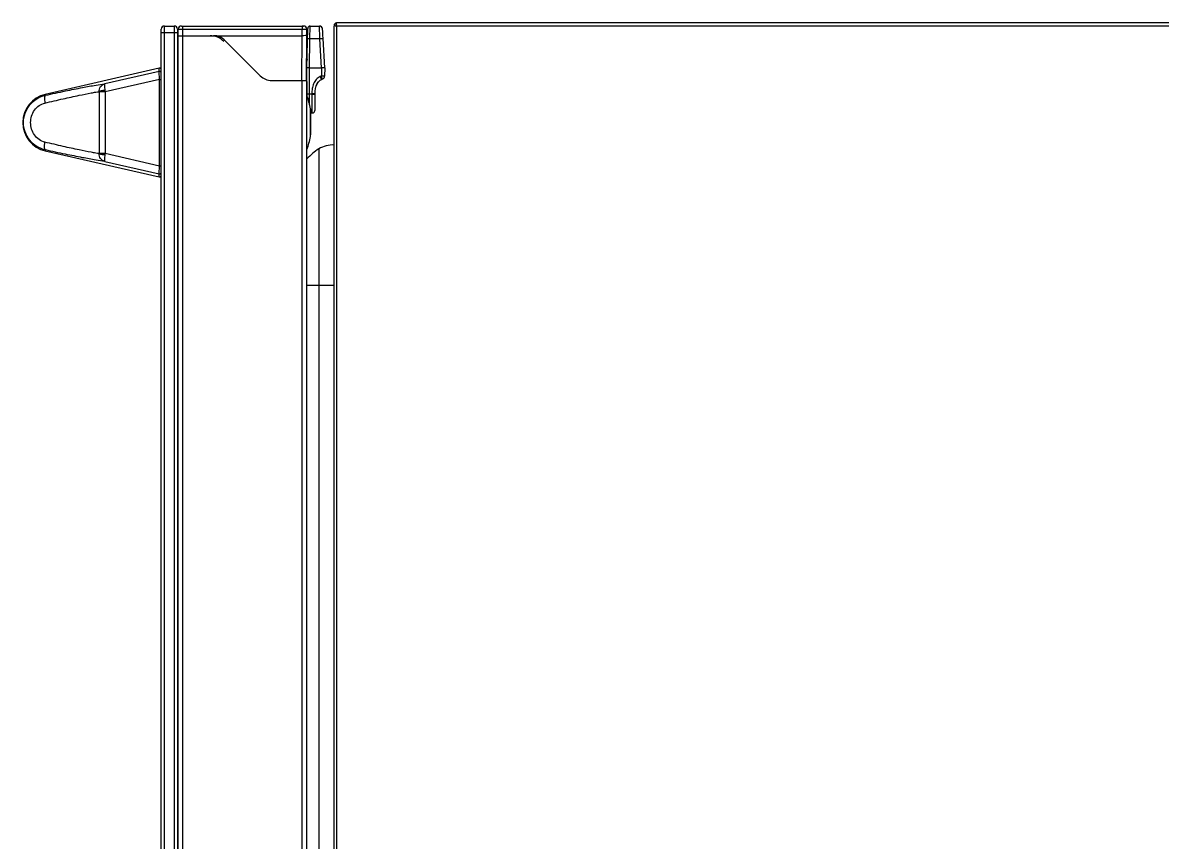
# Model space of a CAD drawing. Header units: millimetres. Extents: x 341 to 4391, y 324 to 2971.
# Drawn here: x 1481.8 to 1835.6, y 1655.1 to 1909.6 of the extents above; entities that cross this region are included whole.
import ezdxf

# ---------------------------------------------------------------- set-up
doc = ezdxf.new("R2010")
doc.units = ezdxf.units.MM
doc.header["$LTSCALE"] = 256.666667
doc.layers.get('0').update_dxf_attribs({"linetype": 'CONTINUOUS'})
doc.layers.add('ASSI', color=7, linetype='CONTINUOUS')
doc.layers.add('GEOM', color=7, linetype='CONTINUOUS')

msp = doc.modelspace()

# ---------------------------------------------------------------- linework, layer by layer
at = {"color": 7, "linetype": 'Continuous'}
for p, q in [((1524.79, 1485.56), (1524.79, 1907.56)), ((1525.79, 1908.56), (1528.79, 1908.56)), ((1529.79, 1907.56), (1529.79, 1485.56)), ((1569.01, 1908.56), (1568.51, 1908.56)), ((1574.33, 1908.46), (1574.16, 1908.52)), ((1574.49, 1908.36), (1574.33, 1908.46)), ((1574.86, 1907.74), (1574.84, 1907.84)), ((1530.04, 1487.56), (1530.04, 1905.56)), ((1524.18, 1895.42), (1488.79, 1887.34)), ((1572.7, 1889.19), (1572.91, 1889.96)), ((1572.78, 1889.48), (1572.89, 1889.91)), ((1572.89, 1889.91), (1573.19, 1890.6)), ((1572.91, 1889.96), (1573.22, 1890.66)), ((1573.19, 1890.6), (1573.57, 1891.18)), ((1573.22, 1890.66), (1573.62, 1891.24)), ((1573.57, 1891.18), (1573.81, 1891.42)), ((1573.62, 1891.24), (1574.08, 1891.68)), ((1574.59, 1891.98), (1574.91, 1892.13)), ((1572.7, 1889.17), (1572.7, 1889.19)), ((1488.79, 1869.79), (1524.18, 1861.7))]:
    msp.add_line(p, q, dxfattribs=at)
at = {"color": 9, "linetype": 'Continuous'}
for p, q in [((1525.79, 1484.56), (1525.79, 1908.56)), ((1528.79, 1908.56), (1528.79, 1484.56)), ((1579.34, 1428.46), (1579.34, 1908.66)), ((1579.34, 1908.66), (2127.54, 1908.66)), ((1524.79, 1906.56), (1529.79, 1906.56)), ((1524.18, 1894.47), (1507.22, 1890.6)), ((1524.18, 1894.47), (1524.18, 1895.42)), ((1524.29, 1891.93), (1524.18, 1894.47)), ((1524.29, 1891.93), (1507.4, 1888.07)), ((1524.29, 1865.19), (1524.29, 1891.93)), ((1524.29, 1891.93), (1524.79, 1891.93)), ((1488.79, 1887.34), (1488.85, 1887.07)), ((1505.47, 1888.07), (1505.47, 1869.05)), ((1507.4, 1888.07), (1505.47, 1888.07)), ((1507.4, 1888.07), (1507.4, 1869.05)), ((1488.79, 1869.79), (1488.85, 1870.06)), ((1505.47, 1869.05), (1507.4, 1869.05)), ((1507.4, 1869.05), (1524.29, 1865.19)), ((1573.74, 1870.4), (1573.74, 1553.06)), ((1507.22, 1866.53), (1524.18, 1862.66)), ((1524.18, 1862.66), (1524.29, 1865.19)), ((1524.29, 1865.19), (1524.79, 1865.19)), ((1524.18, 1861.7), (1524.18, 1862.66)), ((1578.44, 1827.94), (1570.04, 1827.94))]:
    msp.add_line(p, q, dxfattribs=at)
at = {"color": 7, "linetype": 'Continuous'}
for points in [[(1574.72, 1908.1), (1574.62, 1908.23), (1574.49, 1908.36)], [(1574.84, 1907.84), (1574.79, 1907.96), (1574.72, 1908.1)]]:
    msp.add_lwpolyline(points, dxfattribs=at)
for centre, radius, start, end in [((1525.79, 1907.56), 1, 90, 180), ((1528.79, 1907.56), 1, 0, 90), ((1569.01, 1907.56), 1, 1, 90), ((1571.01, 1907.81), 0.75, 90, 178.999), ((1569.85, 1898.81), 0.25, 321.8903, 336.7537), ((1569.56, 1891.06), 0.5, 12.7804, 15.4513), ((1490.79, 1878.56), 9, 102.8697, 257.1303), ((1583.12, 1855.39), 17.7, 121.9959, 137.6726), ((1577.98, 1863.62), 8, 86.7054, 121.9959)]:
    msp.add_arc(centre, radius, start, end, dxfattribs=at)
at = {"color": 9, "linetype": 'Continuous'}
for centre, radius, start, end in [((1524.29, 1893.98), 0.5, 0.0336, 102.8639), ((1503.42, 1888.08), 2.05, 359.9852, 2.6986), ((1465.37, 1880.48), 42.71, 10.2384, 10.8757), ((1503.42, 1869.05), 2.05, 357.3016, 0.0146), ((1465.03, 1876.71), 43.06, 349.1269, 349.759), ((1524.29, 1863.14), 0.5, 257.1361, 359.9664)]:
    msp.add_arc(centre, radius, start, end, dxfattribs=at)
at = {"color": 7, "linetype": 'Continuous'}
for centre, start_param, end_param in [((1524.29, 1894.94), -1.570796, 0.224479), ((1524.29, 1862.19), -3.366071, -1.570796)]:
    msp.add_ellipse(centre, major_axis=(0, 0.5), ratio=0.999359, start_param=start_param, end_param=end_param, dxfattribs=at)
at = {"color": 9, "linetype": 'Continuous'}
for points, knots in [([(1488.85, 1887.07), (1490.91, 1887.52), (1494.74, 1888.34), (1499.97, 1889.39), (1504.03, 1890.14), (1506.32, 1890.51), (1507.22, 1890.6)], [0, 0, 0, 0, 0.337499, 0.628674, 0.85463, 1, 1, 1, 1]), ([(1505.46, 1888.17), (1505.46, 1888.72), (1505.71, 1889.56), (1506.48, 1890.32), (1506.97, 1890.54), (1507.22, 1890.6)], [0, 0, 0, 0, 0.51036, 0.758308, 1, 1, 1, 1]), ([(1507.22, 1890.6), (1507.2, 1890.59), (1507.16, 1890.52), (1507.12, 1890.31), (1507.12, 1889.89), (1507.18, 1889.27), (1507.26, 1888.8), (1507.31, 1888.54)], [0, 0, 0, 0, 0.03851, 0.101962, 0.313181, 0.623012, 1, 1, 1, 1]), ([(1488.85, 1870.06), (1487.9, 1870.26), (1486.06, 1871.01), (1483.83, 1872.98), (1482.37, 1875.6), (1481.86, 1878.56), (1482.37, 1881.52), (1483.83, 1884.14), (1486.06, 1886.12), (1487.9, 1886.86), (1488.85, 1887.07)], [0, 0, 0, 0, 0.123777, 0.248768, 0.374303, 0.5, 0.625697, 0.751232, 0.876223, 1, 1, 1, 1]), ([(1488.85, 1887.07), (1488.75, 1887.04), (1488.63, 1886.84), (1488.56, 1886.57), (1488.51, 1886.13), (1488.53, 1885.47), (1488.61, 1884.93), (1488.67, 1884.64)], [0, 0, 0, 0, 0.128582, 0.226402, 0.347518, 0.648711, 1, 1, 1, 1]), ([(1488.67, 1884.64), (1490.56, 1885.09), (1494.08, 1885.91), (1498.87, 1886.97), (1502.24, 1887.66), (1504.32, 1888.02), (1505.12, 1888.14), (1505.46, 1888.17)], [0, 0, 0, 0, 0.33966, 0.632077, 0.857549, 0.939947, 1, 1, 1, 1]), ([(1507.31, 1888.54), (1507.1, 1888.53), (1506.71, 1888.5), (1506.18, 1888.42), (1505.77, 1888.32), (1505.54, 1888.23), (1505.46, 1888.17)], [0, 0, 0, 0, 0.327647, 0.620383, 0.850845, 1, 1, 1, 1]), ([(1488.67, 1872.49), (1488.03, 1872.64), (1486.78, 1873.21), (1485.34, 1874.67), (1484.44, 1876.52), (1484.13, 1878.56), (1484.44, 1880.61), (1485.34, 1882.46), (1486.78, 1883.92), (1488.03, 1884.48), (1488.67, 1884.64)], [0, 0, 0, 0, 0.122574, 0.247591, 0.373646, 0.5, 0.626354, 0.752409, 0.877426, 1, 1, 1, 1]), ([(1488.85, 1870.06), (1488.75, 1870.09), (1488.63, 1870.28), (1488.56, 1870.56), (1488.51, 1871), (1488.53, 1871.65), (1488.61, 1872.2), (1488.67, 1872.49)], [0, 0, 0, 0, 0.128582, 0.226402, 0.347518, 0.64871, 1, 1, 1, 1]), ([(1505.46, 1868.96), (1505.12, 1868.99), (1504.32, 1869.11), (1502.24, 1869.47), (1498.87, 1870.15), (1494.08, 1871.21), (1490.56, 1872.04), (1488.67, 1872.49)], [0, 0, 0, 0, 0.060053, 0.142451, 0.367923, 0.66034, 1, 1, 1, 1]), ([(1507.22, 1866.53), (1506.32, 1866.62), (1504.03, 1866.99), (1499.97, 1867.74), (1494.74, 1868.79), (1490.91, 1869.61), (1488.85, 1870.06)], [0, 0, 0, 0, 0.14537, 0.371326, 0.662501, 1, 1, 1, 1]), ([(1505.46, 1868.96), (1505.54, 1868.9), (1505.77, 1868.81), (1506.18, 1868.71), (1506.71, 1868.63), (1507.1, 1868.6), (1507.31, 1868.59)], [0, 0, 0, 0, 0.149155, 0.379617, 0.672353, 1, 1, 1, 1]), ([(1507.22, 1866.53), (1506.97, 1866.59), (1506.48, 1866.81), (1505.71, 1867.57), (1505.46, 1868.41), (1505.46, 1868.96)], [0, 0, 0, 0, 0.241694, 0.489642, 1, 1, 1, 1]), ([(1507.31, 1868.59), (1507.26, 1868.33), (1507.18, 1867.85), (1507.12, 1867.23), (1507.12, 1866.82), (1507.16, 1866.61), (1507.2, 1866.54), (1507.22, 1866.53)], [0, 0, 0, 0, 0.376992, 0.686823, 0.898044, 0.9615, 1, 1, 1, 1])]:
    msp.add_open_spline(points, degree=3, knots=knots, dxfattribs=at)
at = {"layer": 'ASSI', "color": 9, "linetype": 'Continuous'}
for p, q in [((1531.54, 1487.56), (1531.54, 1905.56)), ((1571.1, 1874.25), (1571.1, 1882.88))]:
    msp.add_line(p, q, dxfattribs=at)
at = {"layer": 'ASSI', "color": 7, "linetype": 'Continuous'}
for p, q in [((1571.1, 1882.88), (1571.15, 1882.36)), ((1571.15, 1882.34), (1571.15, 1874.77)), ((1571.1, 1874.25), (1571.15, 1874.77))]:
    msp.add_line(p, q, dxfattribs=at)
for centre, radius, start, end in [((1490.79, 1878.56), 9, 102.8601, 257.1399), ((1546.48, 1878.56), 25, 9.9419, 19.5117), ((1546.48, 1878.56), 25, 340.4883, 350.0581)]:
    msp.add_arc(centre, radius, start, end, dxfattribs=at)
at = {"layer": 'GEOM', "color": 7, "linetype": 'Continuous'}
for p, q in [((1530.04, 1905.56), (1530.04, 1907.56)), ((1531.04, 1908.56), (1569.01, 1908.56)), ((1570.04, 1905.56), (1570.01, 1907.58)), ((1570.04, 1895.56), (1570.26, 1907.83)), ((1571.01, 1908.56), (1573.89, 1908.56)), ((1574.93, 1907.05), (1574.91, 1907.29)), ((1578.79, 1908.66), (1578.44, 1908.66)), ((1578.44, 1428.46), (1578.44, 1908.56)), ((1578.79, 1909.37), (1579.24, 1908.79)), ((1578.79, 1908.66), (1579.34, 1908.66)), ((1579.24, 1908.66), (1579.24, 1909.56)), ((2127.64, 1909.56), (1579.24, 1909.56)), ((1529.79, 1905.56), (1530.04, 1905.56)), ((1530.04, 1487.56), (1530.04, 1905.56)), ((1530.04, 1905.56), (1531.54, 1905.56)), ((1530.04, 1905.56), (1531.54, 1905.56)), ((1531.54, 1905.56), (1541.02, 1905.56)), ((1541.02, 1905.56), (1568.54, 1905.56)), ((1555.53, 1893.13), (1544.56, 1904.1)), ((1569.92, 1891.66), (1570.04, 1905.56)), ((1570.04, 1488.06), (1570.04, 1904.16)), ((1574.95, 1906.74), (1574.93, 1907.05)), ((1574.97, 1906.37), (1574.95, 1906.74)), ((1575.01, 1905.68), (1574.97, 1906.37)), ((1575.06, 1904.67), (1575.01, 1905.68)), ((1575.54, 1895.56), (1575.06, 1904.67)), ((1570.08, 1886.79), (1570.04, 1895.56)), ((1570.79, 1895.56), (1574.54, 1895.56)), ((1575.54, 1895.56), (1575.5, 1893.02)), ((1559.06, 1891.66), (1570.04, 1891.66)), ((1572.7, 1889.19), (1572.91, 1889.96)), ((1572.78, 1889.48), (1572.89, 1889.91)), ((1572.89, 1889.91), (1573.19, 1890.6)), ((1572.91, 1889.96), (1573.22, 1890.66)), ((1573.19, 1890.6), (1573.57, 1891.18)), ((1573.22, 1890.66), (1573.62, 1891.24)), ((1573.62, 1891.24), (1574.11, 1891.71)), ((1574.11, 1891.71), (1574.59, 1891.98)), ((1574.3, 1891.82), (1574.5, 1891.94)), ((1574.59, 1891.98), (1574.91, 1892.13)), ((1572.54, 1887.53), (1572.58, 1888.34)), ((1572.54, 1882.56), (1572.54, 1887.53)), ((1572.54, 1887.48), (1572.54, 1887.53)), ((1572.54, 1887.35), (1572.54, 1887.48)), ((1572.58, 1888.34), (1572.7, 1889.19)), ((1571.15, 1881.56), (1571.54, 1881.56))]:
    msp.add_line(p, q, dxfattribs=at)
at = {"layer": 'GEOM', "color": 9, "linetype": 'Continuous'}
for p, q in [((1531.54, 1905.56), (1531.54, 1908.56)), ((1531.54, 1907.58), (1568.51, 1907.58)), ((1568.51, 1908.56), (1568.51, 1907.58)), ((1568.54, 1905.56), (1568.51, 1907.58)), ((1570.95, 1904.63), (1571.01, 1908.56)), ((1568.42, 1891.66), (1568.54, 1905.56)), ((1570.03, 1904.16), (1570.04, 1904.16)), ((1570.79, 1895.56), (1570.95, 1904.63)), ((1574.06, 1904.63), (1570.95, 1904.63)), ((1574.54, 1895.56), (1574.06, 1904.63)), ((1570.04, 1893.26), (1569.93, 1893.26)), ((1570.83, 1887.54), (1570.79, 1895.56)), ((1574.54, 1895.56), (1574.5, 1893.04)), ((1568.54, 1501.46), (1568.54, 1891.66)), ((1570.83, 1887.54), (1571.54, 1887.54)), ((1570.84, 1884.07), (1570.83, 1887.54)), ((1571.54, 1887.25), (1571.54, 1881.56)), ((1572.54, 1887.53), (1572.54, 1887.53))]:
    msp.add_line(p, q, dxfattribs=at)
at = {"layer": 'GEOM', "color": 7, "linetype": 'Continuous'}
for points in [[(1574.91, 1907.29), (1574.9, 1907.39), (1574.9, 1907.47), (1574.89, 1907.55), (1574.88, 1907.61), (1574.88, 1907.67), (1574.86, 1907.74), (1574.84, 1907.84), (1574.79, 1907.97), (1574.72, 1908.11), (1574.62, 1908.24), (1574.48, 1908.36), (1574.32, 1908.46), (1574.13, 1908.53), (1573.93, 1908.56), (1573.89, 1908.56)], [(1573.57, 1891.18), (1574.04, 1891.65), (1574.08, 1891.68)]]:
    msp.add_lwpolyline(points, dxfattribs=at)
for centre, radius, start, end in [((1531.04, 1907.56), 1, 90.0002, 180), ((1569.01, 1907.56), 1, 1, 90), ((1571.01, 1907.81), 0.75, 90, 178.999), ((1573.88, 1907.56), 1, 3.0018, 89.5443), ((1579.34, 1908.66), 0.9, 96.3797, 180), ((1539.95, 1899.56), 6, 45, 89.9997), ((1541.02, 1900.56), 5, 45, 90), ((1569.85, 1898.81), 0.25, 321.8903, 359.0038), ((1559.06, 1896.66), 5, 225, 270), ((1574.5, 1893.04), 1, 294.2786, 359.0058), ((1569.56, 1891.06), 0.5, 0.25, 15.4513), ((1571.54, 1882.56), 1, 270, 360)]:
    msp.add_arc(centre, radius, start, end, dxfattribs=at)
at = {"layer": 'GEOM', "color": 9, "linetype": 'Continuous'}
for centre, radius, start, end in [((1645.82, 1734.81), 173.56, 114.2649, 114.3815), ((1567.92, 1891.06), 2.15, 0.2255, 7.6712), ((1594.15, 1887.25), 22.61, 179.267, 179.993)]:
    msp.add_arc(centre, radius, start, end, dxfattribs=at)
for points, knots in [([(1530.04, 1907.56), (1530.04, 1907.57), (1530.06, 1907.56), (1530.07, 1907.57), (1530.11, 1907.57), (1530.16, 1907.57), (1530.22, 1907.57), (1530.33, 1907.57), (1530.49, 1907.58), (1530.72, 1907.58), (1531.07, 1907.58), (1531.35, 1907.58), (1531.54, 1907.58)], [0, 0, 0, 0, 0.004954, 0.019386, 0.043253, 0.076319, 0.118282, 0.168726, 0.293067, 0.44457, 0.617415, 1, 1, 1, 1]), ([(1568.51, 1907.58), (1568.7, 1907.58), (1568.98, 1907.59), (1569.33, 1907.59), (1569.55, 1907.59), (1569.72, 1907.59), (1569.82, 1907.59), (1569.89, 1907.59), (1569.94, 1907.59), (1569.97, 1907.59), (1569.99, 1907.58), (1570.01, 1907.58), (1570.01, 1907.58)], [0, 0, 0, 0, 0.382583, 0.555423, 0.70692, 0.831259, 0.881702, 0.923666, 0.956733, 0.980603, 0.995042, 1, 1, 1, 1]), ([(1574.06, 1904.63), (1574.05, 1904.89), (1574.03, 1905.39), (1574, 1906.12), (1573.98, 1906.79), (1573.95, 1907.38), (1573.93, 1907.81), (1573.92, 1908.09), (1573.91, 1908.26), (1573.9, 1908.38), (1573.89, 1908.48), (1573.88, 1908.52), (1573.88, 1908.56), (1573.88, 1908.56)], [0, 0, 0, 0, 0.195851, 0.383692, 0.556476, 0.707714, 0.831723, 0.88201, 0.923839, 0.956802, 0.980603, 0.995016, 1, 1, 1, 1]), ([(1570.2, 1904.63), (1570.2, 1904.64), (1570.23, 1904.63), (1570.26, 1904.64), (1570.34, 1904.64), (1570.43, 1904.64), (1570.54, 1904.64), (1570.72, 1904.64), (1570.85, 1904.64), (1570.95, 1904.63)], [0, 0, 0, 0, 0.019526, 0.07648, 0.168879, 0.293232, 0.44466, 0.617436, 1, 1, 1, 1]), ([(1574.06, 1904.63), (1574.19, 1904.64), (1574.38, 1904.65), (1574.61, 1904.66), (1574.76, 1904.67), (1574.88, 1904.67), (1574.98, 1904.68), (1575.02, 1904.67), (1575.06, 1904.68), (1575.06, 1904.67)], [0, 0, 0, 0, 0.382606, 0.555381, 0.706798, 0.83114, 0.923527, 0.980475, 1, 1, 1, 1]), ([(1570.05, 1898.07), (1570.06, 1898.07), (1570.06, 1898.07), (1570.09, 1898.08), (1570.09, 1898.07)], [0, 0, 0, 0, 0.747834, 1, 1, 1, 1]), ([(1575.5, 1893.02), (1575.5, 1893.03), (1575.45, 1893.02), (1575.41, 1893.03), (1575.31, 1893.02), (1575.19, 1893.03), (1575.04, 1893.03), (1574.81, 1893.03), (1574.62, 1893.04), (1574.5, 1893.04)], [0, 0, 0, 0, 0.019319, 0.076313, 0.168736, 0.293128, 0.444586, 0.617387, 1, 1, 1, 1]), ([(1574.17, 1892.89), (1573.7, 1892.68), (1572.84, 1892.02), (1572.02, 1890.65), (1571.62, 1889.11), (1571.55, 1888.06), (1571.54, 1887.54)], [0, 0, 0, 0, 0.249175, 0.498991, 0.749327, 1, 1, 1, 1]), ([(1570.08, 1887.54), (1570.08, 1887.53), (1570.11, 1887.54), (1570.14, 1887.53), (1570.21, 1887.54), (1570.3, 1887.54), (1570.42, 1887.54), (1570.59, 1887.54), (1570.73, 1887.54), (1570.83, 1887.54)], [0, 0, 0, 0, 0.019256, 0.076153, 0.168555, 0.292945, 0.444433, 0.617283, 1, 1, 1, 1]), ([(1572.54, 1887.53), (1572.54, 1887.52), (1572.51, 1887.53), (1572.45, 1887.53), (1572.36, 1887.53), (1572.18, 1887.53), (1571.9, 1887.53), (1571.67, 1887.54), (1571.54, 1887.54)], [0, 0, 0, 0, 0.021292, 0.07959, 0.172705, 0.297177, 0.620043, 1, 1, 1, 1]), ([(1572.54, 1887.3), (1572.54, 1887.3), (1572.5, 1887.29), (1572.46, 1887.28), (1572.36, 1887.27), (1572.24, 1887.27), (1572.09, 1887.26), (1571.85, 1887.25), (1571.67, 1887.25), (1571.54, 1887.25)], [0, 0, 0, 0, 0.021664, 0.079147, 0.171593, 0.295706, 0.446692, 0.618879, 1, 1, 1, 1])]:
    msp.add_open_spline(points, degree=3, knots=knots, dxfattribs=at)
at = {"layer": 'GEOM', "color": 7, "linetype": 'Continuous'}
for points, knots in [([(1578.53, 1908.61), (1578.51, 1908.61), (1578.48, 1908.6), (1578.44, 1908.58), (1578.44, 1908.56)], [0, 0, 0, 0, 0.680679, 1, 1, 1, 1]), ([(1578.79, 1908.66), (1578.76, 1908.66), (1578.68, 1908.65), (1578.59, 1908.63), (1578.53, 1908.61)], [0, 0, 0, 0, 0.299271, 1, 1, 1, 1]), ([(1570.04, 1905.56), (1569.9, 1905.57), (1569.4, 1905.57), (1568.9, 1905.56), (1568.54, 1905.56)], [0, 0, 0, 0, 0.29288, 1, 1, 1, 1]), ([(1570.79, 1895.56), (1570.7, 1895.56), (1570.45, 1895.57), (1570.2, 1895.57), (1570.04, 1895.56)], [0, 0, 0, 0, 0.382731, 1, 1, 1, 1]), ([(1575.54, 1895.56), (1575.64, 1895.56), (1574.87, 1895.57), (1574.78, 1895.56), (1574.54, 1895.56)], [0, 0, 0, 0, 0.291528, 1, 1, 1, 1])]:
    msp.add_open_spline(points, degree=3, knots=knots, dxfattribs=at)
at = {"layer": 'GEOM', "color": 9, "linetype": 'Continuous'}
for points in [[(1570.04, 1898.29), (1570.07, 1898.22), (1570.09, 1898.15), (1570.09, 1898.07)], [(1574.91, 1892.13), (1574.77, 1892.43), (1574.63, 1892.73), (1574.5, 1893.04)], [(1574.59, 1891.98), (1574.45, 1892.29), (1574.31, 1892.59), (1574.17, 1892.89)]]:
    msp.add_open_spline(points, degree=3, dxfattribs=at)

doc.saveas('drawing.dxf')
